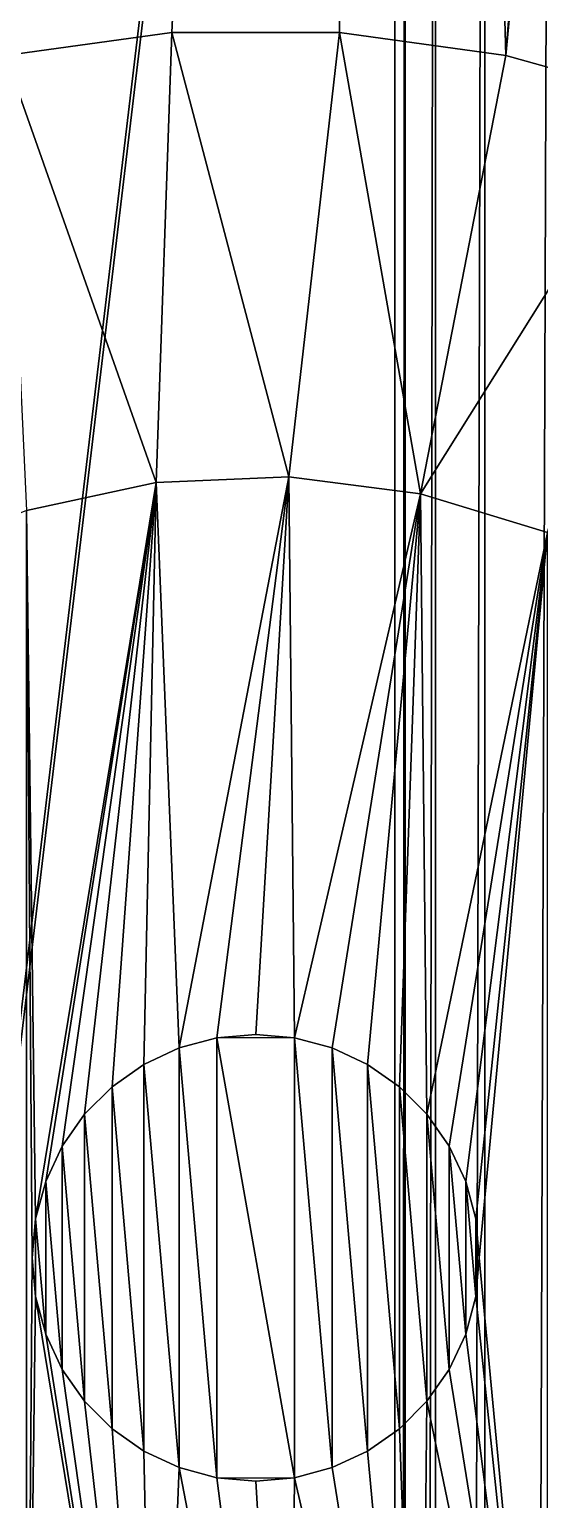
# Model space of a CAD drawing. Extents: x 36 to 230, y -1 to 167.
# Drawn here: x 168.83 to 171.11, y 112.15 to 118.73 of the extents above; entities that cross this region are included whole.
import ezdxf

# ---------------------------------------------------------------- set-up
doc = ezdxf.new("R2010")
doc.units = 0
doc.layers.get('0').update_dxf_attribs({"color": 13, "linetype": 'CONTINUOUS'})

# ---------------------------------------------------------------- blocks, each defined once
blk = doc.blocks.new('PARTE_23_-_SKETCHUP_STL_1')
for p, q in [((168.7217, 118.6151, 5), (169.4654, 118.7173, 5)), ((169.4654, 118.7173, 5), (169.3961, 116.7018, 7)), ((169.4654, 118.7173, 5), (170.216, 118.7173, 5)), ((169.9893, 116.727, 7), (169.4654, 118.7173, 5)), ((170.216, 118.7173, 5), (169.9893, 116.727, 7)), ((170.216, 118.7173, 5), (170.9597, 118.6151, 5)), ((170.5781, 116.6516, 7), (170.216, 118.7173, 5)), ((169.3961, 116.7018, 7), (168.7217, 118.6151, 5)), ((170.9597, 118.6151, 5), (170.5781, 116.6516, 7)), ((170.9597, 118.6151, 5), (171.6825, 118.4125, 5)), ((170.5781, 116.6516, 7), (171.6825, 118.4125, 5)), ((168.8158, 116.5767, 7), (169.3961, 116.7018, 7)), ((168.8158, 116.5767, 15), (169.3961, 116.7018, 15)), ((169.3961, 116.7018, 7), (169.9893, 116.727, 7)), ((169.3961, 116.7018, 15), (169.9893, 116.727, 15)), ((169.3961, 116.7018, 15), (169.3961, 116.7018, 7)), ((169.9893, 116.727, 7), (170.5781, 116.6516, 7)), ((169.9893, 116.727, 15), (169.9893, 116.727, 7)), ((169.9893, 116.727, 15), (170.5781, 116.6516, 15)), ((170.5781, 116.6516, 7), (171.1457, 116.4777, 7)), ((170.5781, 116.6516, 15), (170.5781, 116.6516, 7)), ((170.5781, 116.6516, 15), (171.1457, 116.4777, 15)), ((169.3407, 114.0961, 5), (169.4987, 114.1698, 5)), ((169.4987, 114.1698, 15), (169.3407, 114.0961, 15)), ((169.4987, 114.1698, 5), (169.6671, 114.2149, 5)), ((169.6671, 114.2149, 15), (169.4987, 114.1698, 15)), ((169.4987, 114.1698, 15), (169.4987, 114.1698, 5)), ((169.6671, 114.2149, 5), (169.8407, 114.2301, 5)), ((169.8407, 114.2301, 15), (169.6671, 114.2149, 15)), ((169.6671, 114.2149, 15), (169.6671, 114.2149, 5)), ((170.0144, 114.2149, 5), (169.6671, 114.2149, 5)), ((169.8407, 114.2301, 5), (170.0144, 114.2149, 5)), ((169.8407, 114.2301, 15), (169.8407, 114.2301, 5)), ((170.0144, 114.2149, 15), (169.8407, 114.2301, 15)), ((170.0144, 114.2149, 5), (170.1827, 114.1698, 5)), ((170.0144, 114.2149, 15), (170.0144, 114.2149, 5)), ((170.1827, 114.1698, 15), (170.0144, 114.2149, 15)), ((170.1827, 114.1698, 5), (170.3407, 114.0961, 5)), ((170.1827, 114.1698, 15), (170.1827, 114.1698, 5)), ((170.3407, 114.0961, 15), (170.1827, 114.1698, 15)), ((169.1979, 113.9962, 5), (169.3407, 114.0961, 5)), ((169.3407, 114.0961, 15), (169.1979, 113.9962, 15)), ((169.3407, 114.0961, 15), (169.3407, 114.0961, 5)), ((170.3407, 114.0961, 5), (170.4835, 113.9962, 5)), ((170.3407, 114.0961, 15), (170.3407, 114.0961, 5)), ((170.4835, 113.9962, 15), (170.3407, 114.0961, 15)), ((169.0747, 113.8729, 5), (169.1979, 113.9962, 5)), ((169.1979, 113.9962, 15), (169.0747, 113.8729, 15)), ((169.1979, 113.9962, 15), (169.1979, 113.9962, 5)), ((170.4835, 113.9962, 5), (170.6068, 113.8729, 5)), ((170.4835, 113.9962, 15), (170.4835, 113.9962, 5)), ((170.6068, 113.8729, 15), (170.4835, 113.9962, 15)), ((168.9747, 113.7301, 5), (169.0747, 113.8729, 5)), ((169.0747, 113.8729, 15), (168.9747, 113.7301, 15)), ((169.0747, 113.8729, 15), (169.0747, 113.8729, 5)), ((170.6068, 113.8729, 5), (170.7067, 113.7301, 5)), ((170.7067, 113.7301, 15), (170.6068, 113.8729, 15)), ((170.6068, 113.8729, 15), (170.6068, 113.8729, 5)), ((168.901, 113.5721, 5), (168.9747, 113.7301, 5)), ((168.9747, 113.7301, 15), (168.901, 113.5721, 15)), ((168.9747, 113.7301, 15), (168.9747, 113.7301, 5)), ((170.7067, 113.7301, 5), (170.7067, 113.7301, 15)), ((170.7804, 113.5721, 15), (170.7067, 113.7301, 15)), ((170.7067, 113.7301, 5), (170.7804, 113.5721, 5)), ((168.8559, 113.4038, 5), (168.901, 113.5721, 5)), ((168.901, 113.5721, 15), (168.8559, 113.4038, 15)), ((168.901, 113.5721, 15), (168.901, 113.5721, 5)), ((170.8255, 113.4038, 15), (170.7804, 113.5721, 15)), ((170.7804, 113.5721, 5), (170.8255, 113.4038, 5)), ((170.7804, 113.5721, 5), (170.7804, 113.5721, 15)), ((168.8407, 113.2301, 5), (168.8559, 113.4038, 5)), ((168.8559, 113.4038, 15), (168.8407, 113.2301, 15)), ((168.8559, 113.4038, 15), (168.8559, 113.4038, 5)), ((170.8407, 113.2301, 15), (170.8255, 113.4038, 15)), ((170.8255, 113.4038, 5), (170.8407, 113.2301, 5)), ((170.8255, 113.4038, 5), (170.8255, 113.4038, 15)), ((168.8559, 113.0565, 5), (168.8407, 113.2301, 5)), ((168.8407, 113.2301, 15), (168.8407, 113.2301, 5)), ((168.8407, 113.2301, 15), (168.8559, 113.0565, 15)), ((170.8407, 113.2301, 5), (170.8255, 113.0565, 5)), ((170.8255, 113.0565, 15), (170.8407, 113.2301, 15)), ((170.8407, 113.2301, 15), (170.8407, 113.2301, 5)), ((168.901, 112.8881, 5), (168.8559, 113.0565, 5)), ((168.8559, 113.0565, 15), (168.8559, 113.0565, 5)), ((168.8559, 113.0565, 15), (168.901, 112.8881, 15)), ((170.8255, 113.0565, 5), (170.7804, 112.8881, 5)), ((170.7804, 112.8881, 15), (170.8255, 113.0565, 15)), ((170.8255, 113.0565, 15), (170.8255, 113.0565, 5)), ((168.9747, 112.7301, 5), (168.901, 112.8881, 5)), ((168.901, 112.8881, 15), (168.901, 112.8881, 5)), ((168.901, 112.8881, 15), (168.9747, 112.7301, 15)), ((170.7804, 112.8881, 5), (170.7067, 112.7301, 5)), ((170.7067, 112.7301, 15), (170.7804, 112.8881, 15)), ((170.7804, 112.8881, 15), (170.7804, 112.8881, 5)), ((169.0747, 112.5873, 5), (168.9747, 112.7301, 5)), ((168.9747, 112.7301, 15), (168.9747, 112.7301, 5)), ((168.9747, 112.7301, 15), (169.0747, 112.5873, 15)), ((170.7067, 112.7301, 5), (170.6068, 112.5873, 5)), ((170.6068, 112.5873, 15), (170.7067, 112.7301, 15)), ((170.7067, 112.7301, 15), (170.7067, 112.7301, 5)), ((169.1979, 112.4641, 5), (169.0747, 112.5873, 5)), ((169.0747, 112.5873, 15), (169.0747, 112.5873, 5)), ((169.0747, 112.5873, 15), (169.1979, 112.4641, 15)), ((170.6068, 112.5873, 5), (170.4835, 112.4641, 5)), ((170.4835, 112.4641, 15), (170.6068, 112.5873, 15)), ((170.6068, 112.5873, 15), (170.6068, 112.5873, 5)), ((169.3407, 112.3641, 5), (169.1979, 112.4641, 5)), ((169.1979, 112.4641, 15), (169.1979, 112.4641, 5)), ((169.1979, 112.4641, 15), (169.3407, 112.3641, 15)), ((170.4835, 112.4641, 5), (170.3407, 112.3641, 5)), ((170.3407, 112.3641, 15), (170.4835, 112.4641, 15)), ((170.4835, 112.4641, 15), (170.4835, 112.4641, 5)), ((169.4987, 112.2904, 5), (169.3407, 112.3641, 5)), ((169.3407, 112.3641, 15), (169.3407, 112.3641, 5)), ((169.3407, 112.3641, 15), (169.4987, 112.2904, 15)), ((170.3407, 112.3641, 5), (170.1827, 112.2904, 5)), ((170.1827, 112.2904, 15), (170.3407, 112.3641, 15)), ((170.3407, 112.3641, 15), (170.3407, 112.3641, 5)), ((169.6671, 112.2453, 5), (169.4987, 112.2904, 5)), ((169.4987, 112.2904, 15), (169.4987, 112.2904, 5)), ((169.4987, 112.2904, 15), (169.6671, 112.2453, 15)), ((170.1827, 112.2904, 5), (170.0144, 112.2453, 5)), ((170.0144, 112.2453, 15), (170.1827, 112.2904, 15)), ((170.1827, 112.2904, 15), (170.1827, 112.2904, 5)), ((169.8407, 112.2301, 5), (169.6671, 112.2453, 5)), ((169.6671, 112.2453, 15), (169.6671, 112.2453, 5)), ((169.6671, 112.2453, 15), (169.8407, 112.2301, 15)), ((169.6671, 112.2453, 5), (170.0144, 112.2453, 5)), ((170.0144, 112.2453, 5), (169.8407, 112.2301, 5)), ((169.8407, 112.2301, 15), (170.0144, 112.2453, 15)), ((169.8407, 112.2301, 15), (169.8407, 112.2301, 5)), ((170.0144, 112.2453, 15), (170.0144, 112.2453, 5))]:
    blk.add_line(p, q)
mesh = blk.add_polyface()
corners = [(125.4455, 8.4398), (125.4455, 158.0204), (128.238, 157.7585), (128.238, 8.7017), (131.0189, 157.3924), (131.0189, 9.0678), (133.7841, 156.9226), (133.7841, 9.5376), (136.5298, 156.3497), (136.5298, 10.1105), (139.2521, 155.6745), (139.2521, 10.7857), (141.9473, 154.8981), (141.9473, 11.5621), (144.6116, 154.0214), (144.6116, 12.4389), (147.2413, 153.0456), (147.2413, 13.4146), (149.8326, 151.9723), (149.8326, 14.4879), (152.382, 150.8028), (152.382, 15.6574), (154.8858, 149.5388), (154.8858, 16.9215), (157.3407, 148.182), (157.3407, 18.2782), (170.5094, 128.7462), (170.6447, 129.2513), (170.4638, 128.2252), (186.6872, 164.2027), (170.8657, 129.7252), (176.0619, 129.7252), (176.2829, 129.2513), (176.4182, 128.7462), (176.4638, 128.2252), (176.4638, 38.235), (170.5094, 127.7043), (170.4638, 38.235), (170.5094, 38.7559), (170.6447, 127.1992), (170.6447, 39.261), (170.8657, 126.7252), (170.8657, 39.735), (171.1657, 126.2969), (171.1657, 40.1633), (171.5355, 125.9271), (171.5355, 40.5331), (171.9638, 125.6272), (171.9638, 40.833), (172.4378, 125.4062), (172.4378, 41.0541), (172.9429, 125.2708), (172.9429, 41.1894), (173.4638, 125.2252), (173.4638, 41.235), (173.9848, 125.2708), (173.9848, 41.1894), (174.4899, 125.4062), (174.4899, 41.0541), (174.9638, 125.6272), (174.9638, 40.833), (175.3922, 125.9271), (175.3922, 40.5331), (175.7619, 126.2969), (175.7619, 40.1633), (176.0619, 126.7252), (176.0619, 39.735), (176.2829, 127.1992), (176.2829, 39.261), (176.4182, 127.7043), (176.4182, 38.7559), (122.8407, 153.2301), (122.8407, 13.2301), (186.6872, 2.2576), (187.4042, 164.9155), (187.4042, 1.5447), (188.1896, 165.5523), (188.1896, 0.9079), (189.0352, 166.1065), (188.887, 128.2301)]
mesh.append_faces([[corners[k] for k in face] for face in [(26, 24, 27), (27, 29, 30), (31, 29, 32), (32, 29, 33), (33, 29, 34), (36, 37, 28)]], dxfattribs={"vtx0": -1, "vtx1": -1})
mesh.append_faces([[corners[k] for k in face] for face in [(25, 24, 26), (34, 29, 35), (71, 1, 72), (77, 78, 79)]], dxfattribs={"vtx0": -1, "vtx1": -1, "vtx2": -1})
mesh.append_faces([[corners[k] for k in face] for face in [(0, 1, 2), (3, 2, 4), (5, 4, 6), (7, 6, 8), (9, 8, 10), (11, 10, 12), (13, 12, 14), (15, 14, 16), (17, 16, 18), (19, 18, 20), (21, 20, 22), (23, 22, 24), (25, 26, 28), (38, 36, 39), (40, 39, 41), (42, 41, 43), (44, 43, 45), (46, 45, 47), (48, 47, 49), (50, 49, 51), (52, 51, 53), (54, 53, 55), (56, 55, 57), (58, 57, 59), (60, 59, 61), (62, 61, 63), (64, 63, 65), (66, 65, 67), (68, 67, 69), (70, 69, 34), (73, 29, 74), (75, 74, 76), (77, 76, 78)]], dxfattribs={"vtx0": -1, "vtx2": -1})
mesh = blk.add_polyface()
corners = [(122.6451, 158.1777, 5), (125.3407, 109.2301, 5), (125.4455, 158.0204, 5), (134.5123, 109.2301, 5), (128.238, 157.7585, 5), (131.0189, 157.3924, 5), (133.7841, 156.9226, 5), (136.5298, 156.3497, 5), (135.3407, 127.7301, 5), (142.3407, 127.7301, 5), (139.2521, 155.6745, 5), (141.9473, 154.8981, 5), (144.6116, 154.0214, 5), (119.2935, 151.7266, 5), (125.3407, 97.2301, 5), (119.5629, 151.6544, 5), (119.8407, 151.6301, 5), (120.1185, 151.6544, 5), (120.3879, 151.7266, 5), (120.6407, 151.8445, 5), (120.8692, 152.0044, 5), (121.0664, 152.2016, 5), (121.2263, 152.4301, 5), (121.3442, 152.6829, 5), (121.4164, 152.9523, 5), (121.4407, 153.2301, 5), (120.8692, 154.4558, 5), (121.0664, 154.2586, 5), (121.2263, 154.0301, 5), (121.3442, 153.7773, 5), (121.4164, 153.5079, 5), (164.1272, 143.7586, 5), (164.3407, 113.2301, 5), (166.2784, 142.1245, 5), (166.0867, 117.2497, 5), (166.669, 117.7234, 5), (168.3692, 140.4139, 5), (167.3103, 118.1135, 5), (167.9989, 118.4125, 5), (168.7217, 118.6151, 5), (170.3971, 138.6291, 5), (170.9597, 118.6151, 5), (172.3594, 136.7725, 5), (171.8638, 128.2252, 5), (171.8881, 128.5031, 5), (171.9603, 128.7725, 5)]
mesh.append_faces([[corners[k] for k in face] for face in [(0, 1, 2), (2, 3, 4), (4, 3, 5), (5, 3, 6), (6, 3, 7), (7, 9, 10), (10, 9, 11), (11, 9, 12), (13, 14, 15), (15, 14, 16), (16, 14, 17), (17, 14, 18), (18, 14, 19), (19, 14, 20), (20, 14, 21), (21, 14, 22), (22, 14, 23), (23, 14, 24), (24, 14, 25), (31, 32, 33), (33, 35, 36), (36, 39, 40), (40, 41, 42)]], dxfattribs={"vtx0": -1, "vtx1": -1})
mesh.append_faces([[corners[k] for k in face] for face in [(7, 3, 8), (25, 14, 0), (42, 41, 43)]], dxfattribs={"vtx0": -1, "vtx1": -1, "vtx2": -1})
mesh.append_faces([[corners[k] for k in face] for face in [(2, 1, 3), (7, 8, 9), (0, 26, 27), (0, 27, 28), (0, 28, 29), (0, 29, 30), (0, 30, 25), (33, 34, 35), (36, 35, 37), (36, 37, 38), (36, 38, 39), (42, 43, 44), (42, 44, 45)]], dxfattribs={"vtx0": -1, "vtx2": -1})
mesh = blk.add_polyface()
corners = [(172.3711, 118.1135, 5), (171.8638, 128.2252, 5), (171.6825, 118.4125, 5), (171.8881, 127.9474, 5), (171.9603, 127.678, 5), (125.3407, 109.2301, 5), (122.6451, 158.1777, 5), (125.3407, 97.2301, 5), (135.3407, 127.7301, 5), (134.5123, 109.2301, 5), (135.3407, 110.0585, 5), (144.6116, 154.0214, 5), (142.3407, 127.7301, 5), (144.6116, 12.4389, 5), (147.2413, 13.4146, 5), (147.2413, 153.0456, 5), (149.8326, 14.4879, 5), (149.8326, 151.9723, 5), (152.382, 15.6574, 5), (152.382, 150.8028, 5), (154.8858, 16.9215, 5), (154.8858, 149.5388, 5), (157.3407, 18.2782, 5), (157.3407, 148.182, 5), (159.6555, 19.6708, 5), (159.6555, 146.7894, 5), (161.9187, 21.1459, 5), (161.9187, 145.3143, 5), (164.1272, 22.7016, 5), (164.1272, 143.7586, 5), (164.3407, 113.2301, 5), (164.3919, 53.979, 5), (164.3919, 112.4812, 5), (164.5447, 54.714, 5), (164.5447, 111.7462, 5), (164.7961, 55.4213, 5), (164.7961, 111.0389, 5), (165.1414, 56.0878, 5), (165.1414, 110.3724, 5), (165.5743, 56.7011, 5), (165.5743, 109.7591, 5), (166.0867, 57.2497, 5), (166.0867, 109.2105, 5), (166.669, 57.7234, 5), (166.669, 108.7368, 5), (167.3103, 58.1135, 5), (167.3103, 108.3467, 5), (167.9989, 58.4125, 5), (167.9989, 108.0477, 5), (168.7217, 58.6151, 5), (168.7217, 107.8451, 5), (169.4654, 58.7173, 5), (169.4654, 107.7429, 5), (170.216, 58.7173, 5), (170.216, 107.7429, 5), (170.9597, 58.6151, 5), (170.9597, 107.8451, 5), (171.6825, 58.4125, 5), (171.6825, 108.0477, 5), (164.3407, 53.2301, 5), (166.2784, 142.1245, 5), (164.3919, 113.979, 5), (164.5447, 114.714, 5), (164.7961, 115.4213, 5), (165.1414, 116.0878, 5), (165.5743, 116.7011, 5), (166.0867, 117.2497, 5), (170.3971, 138.6291, 5), (168.7217, 118.6151, 5), (169.4654, 118.7173, 5), (170.216, 118.7173, 5), (170.9597, 118.6151, 5)]
mesh.append_faces([[corners[k] for k in face] for face in [(8, 9, 10)]], dxfattribs={"vtx0": -1})
mesh.append_faces([[corners[k] for k in face] for face in [(0, 1, 2), (1, 0, 3), (3, 0, 4), (5, 6, 7), (11, 14, 15), (15, 16, 17), (17, 18, 19), (19, 20, 21), (21, 22, 23), (23, 24, 25), (25, 26, 27), (27, 28, 29), (30, 31, 32), (32, 33, 34), (34, 35, 36), (36, 37, 38), (38, 39, 40), (40, 41, 42), (42, 43, 44), (44, 45, 46), (46, 47, 48), (48, 49, 50), (50, 51, 52), (52, 53, 54), (54, 55, 56), (56, 57, 58)]], dxfattribs={"vtx0": -1, "vtx1": -1})
mesh.append_faces([[corners[k] for k in face] for face in [(11, 12, 13), (30, 29, 59)]], dxfattribs={"vtx0": -1, "vtx1": -1, "vtx2": -1})
mesh.append_faces([[corners[k] for k in face] for face in [(60, 30, 61), (60, 61, 62), (60, 62, 63), (60, 63, 64), (60, 64, 65), (60, 65, 66), (67, 68, 69), (67, 69, 70), (67, 70, 71), (1, 71, 2)]], dxfattribs={"vtx0": -1, "vtx2": -1})
mesh = blk.add_polyface()
corners = [(122.6451, 8.2826), (122.6598, 12.204), (125.4455, 8.4398), (122.7951, 12.7092), (122.8407, 13.2301), (125.4455, 158.0204), (128.238, 157.7585), (128.238, 8.7017), (131.0189, 157.3924), (131.0189, 9.0678), (133.7841, 156.9226), (133.7841, 9.5376), (136.5298, 156.3497), (136.5298, 10.1105), (139.2521, 155.6745), (139.2521, 10.7857), (141.9473, 154.8981), (141.9473, 11.5621), (144.6116, 154.0214), (144.6116, 12.4389), (147.2413, 153.0456), (147.2413, 13.4146), (149.8326, 151.9723), (149.8326, 14.4879), (152.382, 150.8028), (152.382, 15.6574), (154.8858, 149.5388), (154.8858, 16.9215), (157.3407, 148.182), (157.3407, 18.2782), (170.4638, 38.235), (170.5094, 127.7043), (170.5094, 38.7559), (170.6447, 127.1992), (170.6447, 39.261), (170.8657, 126.7252), (170.8657, 39.735), (171.1657, 126.2969), (171.1657, 40.1633), (171.5355, 125.9271), (171.5355, 40.5331), (171.9638, 125.6272), (171.9638, 40.833), (172.4378, 125.4062), (172.4378, 41.0541), (172.9429, 125.2708), (172.9429, 41.1894), (173.4638, 125.2252), (173.4638, 41.235), (173.9848, 125.2708), (173.9848, 41.1894), (174.4899, 125.4062), (174.4899, 41.0541), (174.9638, 125.6272), (174.9638, 40.833), (175.3922, 125.9271), (175.3922, 40.5331), (175.7619, 126.2969), (175.7619, 40.1633), (176.0619, 126.7252), (176.0619, 39.735), (176.2829, 127.1992), (176.2829, 39.261), (176.4182, 127.7043), (176.4182, 38.7559), (176.4638, 128.2252), (176.4638, 38.235), (170.6447, 37.2089), (186.6872, 2.2576), (170.5094, 37.714), (170.4638, 128.2252), (170.8657, 36.735), (171.1657, 36.3066), (171.5355, 35.9368), (171.9638, 35.6369), (172.4378, 35.4159)]
mesh.append_faces([[corners[k] for k in face] for face in [(0, 1, 2), (2, 6, 7), (7, 8, 9), (9, 10, 11), (11, 12, 13), (13, 14, 15), (15, 16, 17), (17, 18, 19), (19, 20, 21), (21, 22, 23), (23, 24, 25), (25, 26, 27), (27, 28, 29), (30, 31, 32), (32, 33, 34), (34, 35, 36), (36, 37, 38), (38, 39, 40), (40, 41, 42), (42, 43, 44), (44, 45, 46), (46, 47, 48), (48, 49, 50), (50, 51, 52), (52, 53, 54), (54, 55, 56), (56, 57, 58), (58, 59, 60), (60, 61, 62), (62, 63, 64), (64, 65, 66), (29, 67, 68), (67, 29, 69), (69, 29, 30)]], dxfattribs={"vtx0": -1, "vtx1": -1})
mesh.append_faces([[corners[k] for k in face] for face in [(2, 4, 5), (30, 29, 70)]], dxfattribs={"vtx0": -1, "vtx1": -1, "vtx2": -1})
mesh.append_faces([[corners[k] for k in face] for face in [(2, 1, 3), (2, 3, 4), (68, 67, 71), (68, 71, 72), (68, 72, 73), (68, 73, 74), (68, 74, 75)]], dxfattribs={"vtx0": -1, "vtx2": -1})
mesh = blk.add_polyface()
corners = [(144.6116, 154.0214, 5), (144.6116, 12.4389, 5), (147.2413, 13.4146, 5), (147.2413, 153.0456, 5), (149.8326, 14.4879, 5), (149.8326, 151.9723, 5), (152.382, 15.6574, 5), (152.382, 150.8028, 5), (154.8858, 16.9215, 5), (154.8858, 149.5388, 5), (157.3407, 18.2782, 5), (157.3407, 148.182, 5), (159.6555, 19.6708, 5), (159.6555, 146.7894, 5), (161.9187, 21.1459, 5), (161.9187, 145.3143, 5), (164.1272, 22.7016, 5), (164.1272, 143.7586, 5), (164.3407, 53.2301, 5), (166.2784, 24.3358, 5), (164.3919, 52.4812, 5), (164.5447, 51.7462, 5), (164.7961, 51.0389, 5), (165.1414, 50.3724, 5), (165.5743, 49.7591, 5), (168.7217, 47.8451, 5), (170.3971, 27.8311, 5), (169.4654, 47.7429, 5), (170.216, 47.7429, 5), (170.9597, 47.8451, 5), (171.8638, 38.235, 5), (171.6825, 48.0477, 5), (164.3919, 53.979, 5), (164.3407, 113.2301, 5), (164.3919, 112.4812, 5), (164.5447, 54.714, 5), (164.5447, 111.7462, 5), (164.7961, 55.4213, 5), (164.7961, 111.0389, 5), (165.1414, 56.0878, 5), (165.1414, 110.3724, 5), (165.5743, 56.7011, 5), (165.5743, 109.7591, 5), (166.0867, 57.2497, 5), (166.0867, 109.2105, 5), (166.669, 57.7234, 5), (166.669, 108.7368, 5), (167.3103, 58.1135, 5), (167.3103, 108.3467, 5), (167.9989, 58.4125, 5), (167.9989, 108.0477, 5), (168.7217, 58.6151, 5), (168.7217, 107.8451, 5), (169.4654, 58.7173, 5), (169.4654, 107.7429, 5), (170.216, 58.7173, 5), (170.216, 107.7429, 5), (170.9597, 58.6151, 5), (170.9597, 107.8451, 5), (171.6825, 58.4125, 5), (171.6825, 108.0477, 5), (172.3711, 58.1135, 5), (172.3711, 48.3467, 5), (171.8881, 38.5128, 5), (171.9603, 38.7822, 5), (114.3407, 97.2301, 5), (137.3407, 37.7301, 5), (114.3407, 109.2301, 5), (125.3407, 97.2301, 5), (137.3407, 97.2301, 5), (142.3407, 25.7301, 5), (142.3407, 127.7301, 5)]
mesh.append_faces([[corners[k] for k in face] for face in [(68, 66, 69)]], dxfattribs={"vtx0": -1})
mesh.append_faces([[corners[k] for k in face] for face in [(18, 19, 20), (20, 19, 21), (21, 19, 22), (22, 19, 23), (23, 19, 24), (25, 26, 27), (28, 26, 29), (29, 30, 31), (32, 33, 18), (65, 66, 67), (70, 1, 71)]], dxfattribs={"vtx0": -1, "vtx1": -1})
mesh.append_faces([[corners[k] for k in face] for face in [(17, 16, 18), (67, 66, 68)]], dxfattribs={"vtx0": -1, "vtx1": -1, "vtx2": -1})
mesh.append_faces([[corners[k] for k in face] for face in [(0, 1, 2), (3, 2, 4), (5, 4, 6), (7, 6, 8), (9, 8, 10), (11, 10, 12), (13, 12, 14), (15, 14, 16), (34, 32, 35), (36, 35, 37), (38, 37, 39), (40, 39, 41), (42, 41, 43), (44, 43, 45), (46, 45, 47), (48, 47, 49), (50, 49, 51), (52, 51, 53), (54, 53, 55), (56, 55, 57), (58, 57, 59), (60, 59, 61), (30, 62, 31), (62, 30, 63), (62, 63, 64)]], dxfattribs={"vtx0": -1, "vtx2": -1})
mesh = blk.add_polyface()
corners = [(169.4654, 118.7173, 5), (168.7217, 118.6151, 5), (169.3961, 116.7018, 7)]
mesh.append_faces([[corners[k] for k in face] for face in [(0, 1, 2)]])
mesh = blk.add_polyface()
corners = [(169.9893, 116.727, 7), (169.4654, 118.7173, 5), (169.3961, 116.7018, 7)]
mesh.append_faces([[corners[k] for k in face] for face in [(0, 1, 2)]])
mesh = blk.add_polyface()
corners = [(169.9893, 116.727, 7), (170.216, 118.7173, 5), (169.4654, 118.7173, 5)]
mesh.append_faces([[corners[k] for k in face] for face in [(0, 1, 2)]])
mesh = blk.add_polyface()
corners = [(170.5781, 116.6516, 7), (170.216, 118.7173, 5), (169.9893, 116.727, 7)]
mesh.append_faces([[corners[k] for k in face] for face in [(0, 1, 2)]])
mesh = blk.add_polyface()
corners = [(170.9597, 118.6151, 5), (170.216, 118.7173, 5), (170.5781, 116.6516, 7)]
mesh.append_faces([[corners[k] for k in face] for face in [(0, 1, 2)]])
mesh = blk.add_polyface()
corners = [(169.3961, 116.7018, 7), (168.7217, 118.6151, 5), (168.8158, 116.5767, 7)]
mesh.append_faces([[corners[k] for k in face] for face in [(0, 1, 2)]])
mesh = blk.add_polyface()
corners = [(171.6825, 118.4125, 5), (170.9597, 118.6151, 5), (170.5781, 116.6516, 7)]
mesh.append_faces([[corners[k] for k in face] for face in [(0, 1, 2)]])
mesh = blk.add_polyface()
corners = [(171.6825, 118.4125, 5), (170.5781, 116.6516, 7), (171.1457, 116.4777, 7)]
mesh.append_faces([[corners[k] for k in face] for face in [(0, 1, 2)]])
mesh = blk.add_polyface()
corners = [(166.4536, 112.3482, 15), (166.3533, 113.5269, 15), (166.3533, 112.9333, 15), (166.4536, 114.112, 15), (166.6514, 111.7885, 15), (166.6514, 114.6718, 15), (166.9409, 111.2702, 15), (166.9409, 115.19, 15), (167.3139, 110.8083, 15), (167.3139, 115.6519, 15), (167.7595, 110.4161, 15), (167.7595, 116.0441, 15), (168.265, 110.1049, 15), (168.265, 116.3553, 15), (168.8158, 109.8835, 15), (168.8158, 116.5767, 15), (168.8407, 113.2301, 15), (168.8559, 113.0565, 15), (169.3961, 109.7585, 15), (168.901, 112.8881, 15), (168.9747, 112.7301, 15), (169.0747, 112.5873, 15), (169.1979, 112.4641, 15), (169.3407, 112.3641, 15), (169.4987, 112.2904, 15), (169.9893, 109.7333, 15), (169.6671, 112.2453, 15), (169.8407, 112.2301, 15), (170.0144, 112.2453, 15), (170.5781, 109.8087, 15), (170.1827, 112.2904, 15), (170.3407, 112.3641, 15), (170.4835, 112.4641, 15), (170.6068, 112.5873, 15), (171.1457, 109.9825, 15), (170.7067, 112.7301, 15), (170.7804, 112.8881, 15), (170.8255, 113.0565, 15), (170.8407, 113.2301, 15), (168.8559, 113.4038, 15), (169.3961, 116.7018, 15), (168.901, 113.5721, 15), (168.9747, 113.7301, 15), (169.0747, 113.8729, 15), (169.1979, 113.9962, 15), (169.3407, 114.0961, 15), (169.4987, 114.1698, 15), (169.9893, 116.727, 15), (169.6671, 114.2149, 15), (169.8407, 114.2301, 15), (170.0144, 114.2149, 15), (170.5781, 116.6516, 15), (170.1827, 114.1698, 15), (170.3407, 114.0961, 15), (170.4835, 113.9962, 15), (170.6068, 113.8729, 15), (171.1457, 116.4777, 15), (170.7067, 113.7301, 15), (170.7804, 113.5721, 15), (170.8255, 113.4038, 15), (171.6758, 110.2498, 15), (171.6758, 116.2105, 15), (172.1531, 110.6028, 15), (172.1531, 115.8575, 15), (172.5638, 111.0313, 15), (172.5638, 115.4289, 15), (172.8963, 111.5232, 15), (172.8963, 114.937, 15), (173.1408, 112.0641, 15), (173.1408, 114.3961, 15), (173.2904, 112.6386, 15), (173.2904, 113.8216, 15), (173.3407, 113.2301, 15)]
mesh.append_faces([[corners[k] for k in face] for face in [(0, 1, 2), (71, 70, 72)]], dxfattribs={"vtx0": -1})
mesh.append_faces([[corners[k] for k in face] for face in [(1, 0, 3), (3, 4, 5), (5, 6, 7), (7, 8, 9), (9, 10, 11), (11, 12, 13), (13, 14, 15), (16, 14, 17), (17, 18, 19), (19, 18, 20), (20, 18, 21), (21, 18, 22), (22, 18, 23), (23, 18, 24), (24, 25, 26), (26, 25, 27), (27, 25, 28), (28, 29, 30), (30, 29, 31), (31, 29, 32), (32, 29, 33), (33, 34, 35), (35, 34, 36), (36, 34, 37), (37, 34, 38), (15, 39, 40), (39, 15, 16), (40, 46, 47), (47, 50, 51), (51, 55, 56), (56, 60, 61), (61, 62, 63), (63, 64, 65), (65, 66, 67), (67, 68, 69), (69, 70, 71)]], dxfattribs={"vtx0": -1, "vtx1": -1})
mesh.append_faces([[corners[k] for k in face] for face in [(15, 14, 16), (56, 38, 34)]], dxfattribs={"vtx0": -1, "vtx1": -1, "vtx2": -1})
mesh.append_faces([[corners[k] for k in face] for face in [(3, 0, 4), (5, 4, 6), (7, 6, 8), (9, 8, 10), (11, 10, 12), (13, 12, 14), (17, 14, 18), (24, 18, 25), (28, 25, 29), (33, 29, 34), (40, 39, 41), (40, 41, 42), (40, 42, 43), (40, 43, 44), (40, 44, 45), (40, 45, 46), (47, 46, 48), (47, 48, 49), (47, 49, 50), (51, 50, 52), (51, 52, 53), (51, 53, 54), (51, 54, 55), (56, 55, 57), (56, 57, 58), (56, 58, 59), (56, 59, 38), (56, 34, 60), (61, 60, 62), (63, 62, 64), (65, 64, 66), (67, 66, 68), (69, 68, 70)]], dxfattribs={"vtx0": -1, "vtx2": -1})
mesh = blk.add_polyface()
corners = [(168.8158, 116.5767, 15), (169.3961, 116.7018, 7), (168.8158, 116.5767, 7), (169.3961, 116.7018, 15)]
mesh.append_faces([[corners[k] for k in face] for face in [(0, 1, 2), (1, 0, 3)]], dxfattribs={"vtx0": -1})
mesh = blk.add_polyface()
corners = [(169.3961, 116.7018, 15), (169.9893, 116.727, 7), (169.3961, 116.7018, 7), (169.9893, 116.727, 15)]
mesh.append_faces([[corners[k] for k in face] for face in [(0, 1, 2), (1, 0, 3)]], dxfattribs={"vtx0": -1})
mesh = blk.add_polyface()
corners = [(169.9893, 116.727, 15), (170.5781, 116.6516, 7), (169.9893, 116.727, 7), (170.5781, 116.6516, 15)]
mesh.append_faces([[corners[k] for k in face] for face in [(0, 1, 2), (1, 0, 3)]], dxfattribs={"vtx0": -1})
mesh = blk.add_polyface()
corners = [(170.5781, 116.6516, 15), (171.1457, 116.4777, 7), (170.5781, 116.6516, 7), (171.1457, 116.4777, 15)]
mesh.append_faces([[corners[k] for k in face] for face in [(0, 1, 2), (1, 0, 3)]], dxfattribs={"vtx0": -1})
mesh = blk.add_polyface()
corners = [(168.8559, 113.0565, 5), (168.8559, 113.4038, 5), (168.8407, 113.2301, 5), (168.901, 112.8881, 5), (168.901, 113.5721, 5), (168.9747, 112.7301, 5), (168.9747, 113.7301, 5), (169.0747, 112.5873, 5), (169.0747, 113.8729, 5), (169.1979, 112.4641, 5), (169.1979, 113.9962, 5), (169.3407, 112.3641, 5), (169.3407, 114.0961, 5), (169.4987, 112.2904, 5), (169.4987, 114.1698, 5), (169.6671, 112.2453, 5), (169.6671, 114.2149, 5), (170.0144, 112.2453, 5), (170.0144, 114.2149, 5), (170.1827, 112.2904, 5), (170.1827, 114.1698, 5), (170.3407, 112.3641, 5), (170.3407, 114.0961, 5), (170.4835, 112.4641, 5), (170.4835, 113.9962, 5), (170.6068, 112.5873, 5), (170.6068, 113.8729, 5), (170.7067, 112.7301, 5), (170.7067, 113.7301, 5), (170.7804, 112.8881, 5), (170.7804, 113.5721, 5), (170.8255, 113.0565, 5), (170.8255, 113.4038, 5), (170.8407, 113.2301, 5)]
mesh.append_faces([[corners[k] for k in face] for face in [(0, 1, 2), (32, 31, 33)]], dxfattribs={"vtx0": -1})
mesh.append_faces([[corners[k] for k in face] for face in [(1, 3, 4), (4, 5, 6), (6, 7, 8), (8, 9, 10), (10, 11, 12), (12, 13, 14), (14, 15, 16), (16, 17, 18), (18, 19, 20), (20, 21, 22), (22, 23, 24), (24, 25, 26), (26, 27, 28), (28, 29, 30), (30, 31, 32)]], dxfattribs={"vtx0": -1, "vtx1": -1})
mesh.append_faces([[corners[k] for k in face] for face in [(1, 0, 3), (4, 3, 5), (6, 5, 7), (8, 7, 9), (10, 9, 11), (12, 11, 13), (14, 13, 15), (16, 15, 17), (18, 17, 19), (20, 19, 21), (22, 21, 23), (24, 23, 25), (26, 25, 27), (28, 27, 29), (30, 29, 31)]], dxfattribs={"vtx0": -1, "vtx2": -1})
mesh = blk.add_polyface()
corners = [(169.4987, 114.1698, 15), (169.3407, 114.0961, 5), (169.4987, 114.1698, 5), (169.3407, 114.0961, 15)]
mesh.append_faces([[corners[k] for k in face] for face in [(0, 1, 2), (1, 0, 3)]], dxfattribs={"vtx0": -1})
mesh = blk.add_polyface()
corners = [(169.6671, 114.2149, 15), (169.4987, 114.1698, 5), (169.6671, 114.2149, 5), (169.4987, 114.1698, 15)]
mesh.append_faces([[corners[k] for k in face] for face in [(0, 1, 2), (1, 0, 3)]], dxfattribs={"vtx0": -1})
mesh = blk.add_polyface()
corners = [(169.8407, 114.2301, 15), (169.6671, 114.2149, 5), (169.8407, 114.2301, 5), (169.6671, 114.2149, 15)]
mesh.append_faces([[corners[k] for k in face] for face in [(0, 1, 2), (1, 0, 3)]], dxfattribs={"vtx0": -1})
mesh = blk.add_polyface()
corners = [(170.0144, 114.2149, 15), (169.8407, 114.2301, 5), (170.0144, 114.2149, 5), (169.8407, 114.2301, 15)]
mesh.append_faces([[corners[k] for k in face] for face in [(0, 1, 2), (1, 0, 3)]], dxfattribs={"vtx0": -1})
mesh = blk.add_polyface()
corners = [(170.1827, 114.1698, 15), (170.0144, 114.2149, 5), (170.1827, 114.1698, 5), (170.0144, 114.2149, 15)]
mesh.append_faces([[corners[k] for k in face] for face in [(0, 1, 2), (1, 0, 3)]], dxfattribs={"vtx0": -1})
mesh = blk.add_polyface()
corners = [(170.3407, 114.0961, 15), (170.1827, 114.1698, 5), (170.3407, 114.0961, 5), (170.1827, 114.1698, 15)]
mesh.append_faces([[corners[k] for k in face] for face in [(0, 1, 2), (1, 0, 3)]], dxfattribs={"vtx0": -1})
mesh = blk.add_polyface()
corners = [(169.3407, 114.0961, 15), (169.1979, 113.9962, 5), (169.3407, 114.0961, 5), (169.1979, 113.9962, 15)]
mesh.append_faces([[corners[k] for k in face] for face in [(0, 1, 2), (1, 0, 3)]], dxfattribs={"vtx0": -1})
mesh = blk.add_polyface()
corners = [(170.4835, 113.9962, 15), (170.3407, 114.0961, 5), (170.4835, 113.9962, 5), (170.3407, 114.0961, 15)]
mesh.append_faces([[corners[k] for k in face] for face in [(0, 1, 2), (1, 0, 3)]], dxfattribs={"vtx0": -1})
mesh = blk.add_polyface()
corners = [(169.1979, 113.9962, 5), (169.0747, 113.8729, 15), (169.0747, 113.8729, 5), (169.1979, 113.9962, 15)]
mesh.append_faces([[corners[k] for k in face] for face in [(0, 1, 2), (1, 0, 3)]], dxfattribs={"vtx0": -1})
mesh = blk.add_polyface()
corners = [(170.4835, 113.9962, 15), (170.6068, 113.8729, 5), (170.6068, 113.8729, 15), (170.4835, 113.9962, 5)]
mesh.append_faces([[corners[k] for k in face] for face in [(0, 1, 2), (1, 0, 3)]], dxfattribs={"vtx0": -1})
mesh = blk.add_polyface()
corners = [(169.0747, 113.8729, 5), (168.9747, 113.7301, 15), (168.9747, 113.7301, 5), (169.0747, 113.8729, 15)]
mesh.append_faces([[corners[k] for k in face] for face in [(0, 1, 2), (1, 0, 3)]], dxfattribs={"vtx0": -1})
mesh = blk.add_polyface()
corners = [(170.6068, 113.8729, 15), (170.7067, 113.7301, 5), (170.7067, 113.7301, 15), (170.6068, 113.8729, 5)]
mesh.append_faces([[corners[k] for k in face] for face in [(0, 1, 2), (1, 0, 3)]], dxfattribs={"vtx0": -1})
mesh = blk.add_polyface()
corners = [(168.9747, 113.7301, 5), (168.901, 113.5721, 15), (168.901, 113.5721, 5), (168.9747, 113.7301, 15)]
mesh.append_faces([[corners[k] for k in face] for face in [(0, 1, 2), (1, 0, 3)]], dxfattribs={"vtx0": -1})
mesh = blk.add_polyface()
corners = [(170.7067, 113.7301, 15), (170.7804, 113.5721, 5), (170.7804, 113.5721, 15), (170.7067, 113.7301, 5)]
mesh.append_faces([[corners[k] for k in face] for face in [(0, 1, 2), (1, 0, 3)]], dxfattribs={"vtx0": -1})
mesh = blk.add_polyface()
corners = [(168.901, 113.5721, 5), (168.8559, 113.4038, 15), (168.8559, 113.4038, 5), (168.901, 113.5721, 15)]
mesh.append_faces([[corners[k] for k in face] for face in [(0, 1, 2), (1, 0, 3)]], dxfattribs={"vtx0": -1})
mesh = blk.add_polyface()
corners = [(170.7804, 113.5721, 15), (170.8255, 113.4038, 5), (170.8255, 113.4038, 15), (170.7804, 113.5721, 5)]
mesh.append_faces([[corners[k] for k in face] for face in [(0, 1, 2), (1, 0, 3)]], dxfattribs={"vtx0": -1})
mesh = blk.add_polyface()
corners = [(168.8559, 113.4038, 5), (168.8407, 113.2301, 15), (168.8407, 113.2301, 5), (168.8559, 113.4038, 15)]
mesh.append_faces([[corners[k] for k in face] for face in [(0, 1, 2), (1, 0, 3)]], dxfattribs={"vtx0": -1})
mesh = blk.add_polyface()
corners = [(170.8255, 113.4038, 15), (170.8407, 113.2301, 5), (170.8407, 113.2301, 15), (170.8255, 113.4038, 5)]
mesh.append_faces([[corners[k] for k in face] for face in [(0, 1, 2), (1, 0, 3)]], dxfattribs={"vtx0": -1})
mesh = blk.add_polyface()
corners = [(168.8407, 113.2301, 5), (168.8559, 113.0565, 15), (168.8559, 113.0565, 5), (168.8407, 113.2301, 15)]
mesh.append_faces([[corners[k] for k in face] for face in [(0, 1, 2), (1, 0, 3)]], dxfattribs={"vtx0": -1})
mesh = blk.add_polyface()
corners = [(170.8407, 113.2301, 15), (170.8255, 113.0565, 5), (170.8255, 113.0565, 15), (170.8407, 113.2301, 5)]
mesh.append_faces([[corners[k] for k in face] for face in [(0, 1, 2), (1, 0, 3)]], dxfattribs={"vtx0": -1})
mesh = blk.add_polyface()
corners = [(168.8559, 113.0565, 5), (168.901, 112.8881, 15), (168.901, 112.8881, 5), (168.8559, 113.0565, 15)]
mesh.append_faces([[corners[k] for k in face] for face in [(0, 1, 2), (1, 0, 3)]], dxfattribs={"vtx0": -1})
mesh = blk.add_polyface()
corners = [(170.8255, 113.0565, 15), (170.7804, 112.8881, 5), (170.7804, 112.8881, 15), (170.8255, 113.0565, 5)]
mesh.append_faces([[corners[k] for k in face] for face in [(0, 1, 2), (1, 0, 3)]], dxfattribs={"vtx0": -1})
mesh = blk.add_polyface()
corners = [(168.901, 112.8881, 5), (168.9747, 112.7301, 15), (168.9747, 112.7301, 5), (168.901, 112.8881, 15)]
mesh.append_faces([[corners[k] for k in face] for face in [(0, 1, 2), (1, 0, 3)]], dxfattribs={"vtx0": -1})
mesh = blk.add_polyface()
corners = [(170.7804, 112.8881, 15), (170.7067, 112.7301, 5), (170.7067, 112.7301, 15), (170.7804, 112.8881, 5)]
mesh.append_faces([[corners[k] for k in face] for face in [(0, 1, 2), (1, 0, 3)]], dxfattribs={"vtx0": -1})
mesh = blk.add_polyface()
corners = [(168.9747, 112.7301, 5), (169.0747, 112.5873, 15), (169.0747, 112.5873, 5), (168.9747, 112.7301, 15)]
mesh.append_faces([[corners[k] for k in face] for face in [(0, 1, 2), (1, 0, 3)]], dxfattribs={"vtx0": -1})
mesh = blk.add_polyface()
corners = [(170.7067, 112.7301, 15), (170.6068, 112.5873, 5), (170.6068, 112.5873, 15), (170.7067, 112.7301, 5)]
mesh.append_faces([[corners[k] for k in face] for face in [(0, 1, 2), (1, 0, 3)]], dxfattribs={"vtx0": -1})
mesh = blk.add_polyface()
corners = [(169.0747, 112.5873, 15), (169.1979, 112.4641, 5), (169.0747, 112.5873, 5), (169.1979, 112.4641, 15)]
mesh.append_faces([[corners[k] for k in face] for face in [(0, 1, 2), (1, 0, 3)]], dxfattribs={"vtx0": -1})
mesh = blk.add_polyface()
corners = [(170.4835, 112.4641, 15), (170.6068, 112.5873, 5), (170.4835, 112.4641, 5), (170.6068, 112.5873, 15)]
mesh.append_faces([[corners[k] for k in face] for face in [(0, 1, 2), (1, 0, 3)]], dxfattribs={"vtx0": -1})
mesh = blk.add_polyface()
corners = [(169.1979, 112.4641, 15), (169.3407, 112.3641, 5), (169.1979, 112.4641, 5), (169.3407, 112.3641, 15)]
mesh.append_faces([[corners[k] for k in face] for face in [(0, 1, 2), (1, 0, 3)]], dxfattribs={"vtx0": -1})
mesh = blk.add_polyface()
corners = [(170.3407, 112.3641, 15), (170.4835, 112.4641, 5), (170.3407, 112.3641, 5), (170.4835, 112.4641, 15)]
mesh.append_faces([[corners[k] for k in face] for face in [(0, 1, 2), (1, 0, 3)]], dxfattribs={"vtx0": -1})
mesh = blk.add_polyface()
corners = [(169.3407, 112.3641, 15), (169.4987, 112.2904, 5), (169.3407, 112.3641, 5), (169.4987, 112.2904, 15)]
mesh.append_faces([[corners[k] for k in face] for face in [(0, 1, 2), (1, 0, 3)]], dxfattribs={"vtx0": -1})
mesh = blk.add_polyface()
corners = [(170.1827, 112.2904, 15), (170.3407, 112.3641, 5), (170.1827, 112.2904, 5), (170.3407, 112.3641, 15)]
mesh.append_faces([[corners[k] for k in face] for face in [(0, 1, 2), (1, 0, 3)]], dxfattribs={"vtx0": -1})
mesh = blk.add_polyface()
corners = [(169.4987, 112.2904, 15), (169.6671, 112.2453, 5), (169.4987, 112.2904, 5), (169.6671, 112.2453, 15)]
mesh.append_faces([[corners[k] for k in face] for face in [(0, 1, 2), (1, 0, 3)]], dxfattribs={"vtx0": -1})
mesh = blk.add_polyface()
corners = [(170.0144, 112.2453, 15), (170.1827, 112.2904, 5), (170.0144, 112.2453, 5), (170.1827, 112.2904, 15)]
mesh.append_faces([[corners[k] for k in face] for face in [(0, 1, 2), (1, 0, 3)]], dxfattribs={"vtx0": -1})
mesh = blk.add_polyface()
corners = [(169.6671, 112.2453, 15), (169.8407, 112.2301, 5), (169.6671, 112.2453, 5), (169.8407, 112.2301, 15)]
mesh.append_faces([[corners[k] for k in face] for face in [(0, 1, 2), (1, 0, 3)]], dxfattribs={"vtx0": -1})
mesh = blk.add_polyface()
corners = [(169.8407, 112.2301, 15), (170.0144, 112.2453, 5), (169.8407, 112.2301, 5), (170.0144, 112.2453, 15)]
mesh.append_faces([[corners[k] for k in face] for face in [(0, 1, 2), (1, 0, 3)]], dxfattribs={"vtx0": -1})

msp = doc.modelspace()

# ---------------------------------------------------------------- block references
msp.add_blockref('PARTE_23_-_SKETCHUP_STL_1', (0, 0))

doc.saveas('drawing.dxf')
